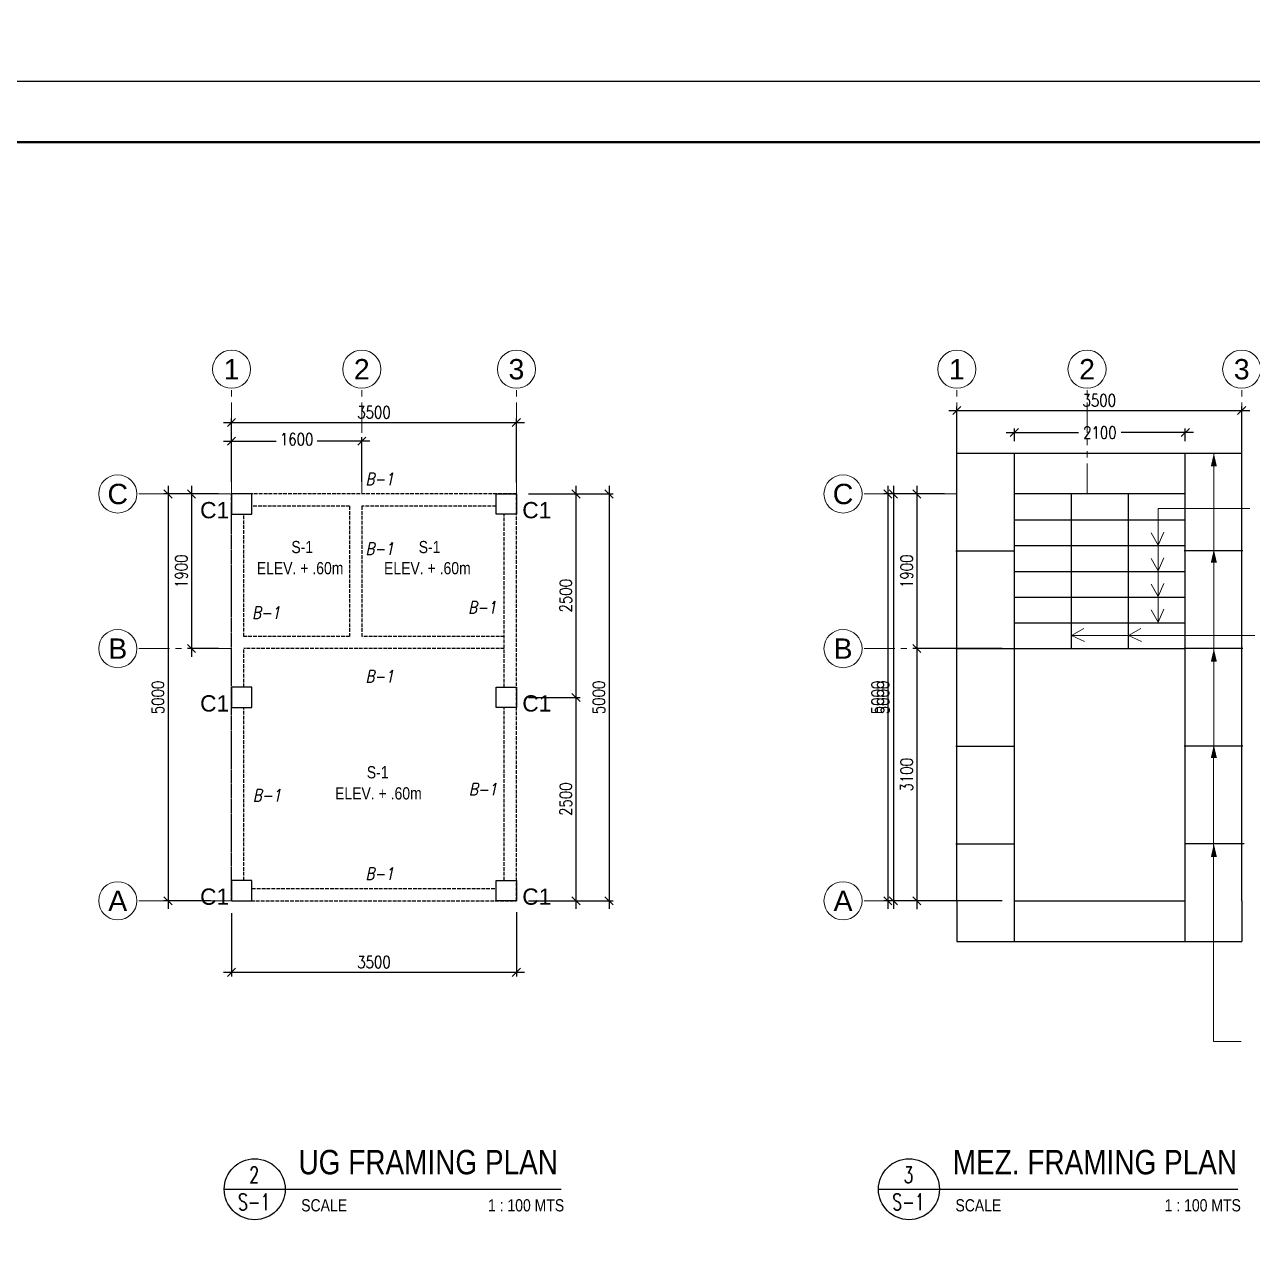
# Model space of a CAD drawing. Header units: millimetres. Extents: x 464829 to 645060, y -219977 to -107206.
# Drawn here: x 612240 to 627323, y -204781 to -189584 of the extents above; entities that cross this region are included whole.
import ezdxf
from ezdxf.enums import TextEntityAlignment as Align

# ---------------------------------------------------------------- set-up
doc = ezdxf.new("R2010")
doc.units = ezdxf.units.MM
doc.header["$LTSCALE"] = 300
doc.header["$MEASUREMENT"] = 0
doc.header["$PDMODE"] = 3
doc.header["$PDSIZE"] = 300
for name, pattern in [('HID', [0.2, 0.15, -0.05]), ('HIDDEN2', [0.1875, 0.125, -0.0625]), ('PHANTOM', [2.5, 1.25, -0.25, 0.25, -0.25, 0.25, -0.25])]:
    doc.linetypes.add(name, pattern=pattern)
doc.layers.get('0').update_dxf_attribs({"color": 9})
doc.layers.get('DEFPOINTS').update_dxf_attribs({"color": 8})
for name, color, linetype in [('2TX-AR', 2, 'Continuous'), ('COLUMN', 6, 'Continuous'), ('FLRING', 252, 'Continuous'), ('ROOF BEAMS', 10, 'Continuous'), ('TRUSS', 3, 'Continuous'), ('wall', 140, 'Continuous')]:
    doc.layers.add(name, color=color, linetype=linetype)
for name, color, linetype, lineweight in [('BORDER', 5, 'Continuous', 50), ('dimensions', 8, 'Continuous', 15), ('grid', 204, 'PHANTOM', 5), ('TB-TXT', 4, 'Continuous', 35), ('TITLE', 3, 'Continuous', 30), ('Wall Footing', 135, 'Continuous', 5)]:
    doc.layers.add(name, color=color, linetype=linetype, lineweight=lineweight)
doc.styles.add('721LT', font='swissl.ttf')
doc.styles.add('ARIAL', font='arial.ttf', dxfattribs={"width": 0.8})
doc.styles.add('DIM', font='romans.shx', dxfattribs={"width": 0.8})
doc.styles.add('mar4', font='ARIALN.TTF')
doc.styles.add('PSM', font='simplex')
doc.styles.get("Standard").update_dxf_attribs({"font": 'romans.shx'})
doc.dimstyles.new('D1', dxfattribs={"dimscale": 50, "dimtxt": 3, "dimasz": 2, "dimexe": 1, "dimexo": 1, "dimgap": 1, "dimtad": 2, "dimdec": 0, "dimdsep": 46, "dimtxsty": 'ARIAL', "dimblk1": 'ARROW_1', "dimblk2": 'ARROW_1', "dimsah": 1, "dimcen": 0, "dimclrd": 7, "dimclre": 7, "dimclrt": 7, "dimadec": 0, "dimazin": 0, "dimtfac": 1, "dimtdec": 0, "dimtix": 1, "dimtofl": 0, "dimtmove": 0, "dimatfit": 3, "dimldrblk": 'ARROW_1', "dimfxl": 1, "dimtvp": 0.833333, "dimtolj": 1, "dimtzin": 0, "dimarcsym": 0})
doc.dimstyles.new('DIM-100', dxfattribs={"dimscale": 100, "dimtxt": 2, "dimasz": 1, "dimexe": 0.5, "dimexo": 1.5, "dimgap": 1, "dimtad": 1, "dimdec": 0, "dimdsep": 46, "dimtxsty": 'PSM', "dimblk1": 'DIMCIR', "dimblk2": 'DIMCIR', "dimsah": 1, "dimcen": 0, "dimdle": 2, "dimclrd": 251, "dimclre": 251, "dimclrt": 2, "dimadec": 0, "dimazin": 0, "dimtfac": 1, "dimtdec": 0, "dimtix": 1, "dimtmove": 2, "dimatfit": 3, "dimldrblk": 'DIMCIR', "dimfxl": 0.5, "dimtvp": 1, "dimtolj": 1, "dimtzin": 0, "dimarcsym": 0})

# ---------------------------------------------------------------- blocks, each defined once
blk = doc.blocks.new('ARROW_1')
at = {"color": 0}
for p, q in [((0, 0), (-1, 0.2)), ((0, 0), (-1, -0.2)), ((-1, 0), (0, 0))]:
    blk.add_line(p, q, dxfattribs=at)
blk = doc.blocks.new('_Oblique')
at = {"color": 0, "linetype": 'ByBlock', "lineweight": -2}
blk.add_line((-0.5, -0.5), (0.5, 0.5), dxfattribs=at)
blk = doc.blocks.new('*D794')
at = {"layer": 'DEFPOINTS', "color": 0, "linetype": 'Continuous', "transparency": 16777216}
for p in [(519788, -159684), (520155, -159640), (520751, -164605)]:
    blk.add_point(p, dxfattribs=at)
at = {"layer": 'DEFPOINTS', "color": 0, "transparency": 16777216}
for p in [(632641, -200851), (634391, -200851), (634391, -201223)]:
    blk.add_point(p, dxfattribs=at)
at = {"layer": 'dimensions', "color": 8, "lineweight": -2, "transparency": 16777216}
for p, q in [((632641, -201001), (632641, -201273)), ((634391, -201001), (634391, -201273)), ((632541, -201223), (634491, -201223))]:
    blk.add_line(p, q, dxfattribs=at)
at = {"layer": 'ROOF BEAMS', "color": 7, "linetype": 'Continuous', "lineweight": -2, "transparency": 16777216}
for p, q in [((520105, -159646), (519739, -159690)), ((520372, -164549), (519800, -159784)), ((520701, -164611), (520334, -164655))]:
    blk.add_line(p, q, dxfattribs=at)
at = {"layer": 'dimensions', "color": 8, "lineweight": -2, "transparency": 16777216, "xscale": 100, "yscale": 100, "zscale": 100, "rotation": 180}
blk.add_blockref('_Oblique', (632641, -201223), dxfattribs=at)
at = {"layer": 'dimensions', "color": 8, "lineweight": -2, "transparency": 16777216, "xscale": 100, "yscale": 100, "zscale": 100}
blk.add_blockref('_Oblique', (634391, -201223), dxfattribs=at)
at = {"layer": 'ROOF BEAMS', "color": 7, "linetype": 'Continuous', "lineweight": -2, "transparency": 16777216, "xscale": 100, "yscale": 100, "zscale": 100}
for p, rotation in [((519788, -159684), 96.84090991491823), ((520384, -164649), 276.8409099149183)]:
    blk.add_blockref('ARROW_1', p, dxfattribs=dict(at, rotation=rotation))
at = {"layer": 'dimensions', "color": 8, "transparency": 16777216, "insert": (633516, -201098), "char_height": 150, "attachment_point": 5, "style": 'DIM'}
blk.add_mtext('\\A1;1750', dxfattribs=at)
at = {"layer": 'ROOF BEAMS', "color": 7, "linetype": 'Continuous', "transparency": 16777216, "insert": (519960, -162181), "char_height": 150, "attachment_point": 5, "rotation": 276.8409, "style": 'ARIAL'}
blk.add_mtext('\\A1;5000', dxfattribs=at)
blk = doc.blocks.new('*D795')
at = {"layer": 'DEFPOINTS', "color": 0, "linetype": 'Continuous', "transparency": 16777216}
for p in [(523568, -158709), (523630, -159223), (520155, -159640)]:
    blk.add_point(p, dxfattribs=at)
at = {"layer": 'DEFPOINTS', "color": 0, "transparency": 16777216}
for p in [(634391, -200851), (636141, -200851), (636141, -201223)]:
    blk.add_point(p, dxfattribs=at)
at = {"layer": 'dimensions', "color": 8, "lineweight": -2, "transparency": 16777216}
for p, q in [((634391, -201001), (634391, -201273)), ((636141, -201001), (636141, -201273)), ((634291, -201223), (636241, -201223))]:
    blk.add_line(p, q, dxfattribs=at)
at = {"layer": 'ROOF BEAMS', "color": 7, "linetype": 'Continuous', "lineweight": -2, "transparency": 16777216}
for p, q in [((520193, -159114), (523469, -158721)), ((523624, -159174), (523562, -158659)), ((520149, -159591), (520087, -159076))]:
    blk.add_line(p, q, dxfattribs=at)
at = {"layer": 'dimensions', "color": 8, "lineweight": -2, "transparency": 16777216, "xscale": 100, "yscale": 100, "zscale": 100, "rotation": 180}
blk.add_blockref('_Oblique', (634391, -201223), dxfattribs=at)
at = {"layer": 'dimensions', "color": 8, "lineweight": -2, "transparency": 16777216, "xscale": 100, "yscale": 100, "zscale": 100}
blk.add_blockref('_Oblique', (636141, -201223), dxfattribs=at)
at = {"layer": 'ROOF BEAMS', "color": 7, "linetype": 'Continuous', "lineweight": -2, "transparency": 16777216, "xscale": 100, "yscale": 100, "zscale": 100}
for p, rotation in [((523568, -158709), 6.840909914917852), ((520093, -159126), 186.8409099149179)]:
    blk.add_blockref('ARROW_1', p, dxfattribs=dict(at, rotation=rotation))
at = {"layer": 'dimensions', "color": 8, "transparency": 16777216, "insert": (635266, -201098), "char_height": 150, "attachment_point": 5, "style": 'DIM'}
blk.add_mtext('\\A1;1750', dxfattribs=at)
at = {"layer": 'ROOF BEAMS', "color": 7, "linetype": 'Continuous', "transparency": 16777216, "insert": (521816, -158791), "char_height": 150, "attachment_point": 5, "rotation": 6.8409, "style": 'ARIAL'}
blk.add_mtext('\\A1;3500', dxfattribs=at)
blk = doc.blocks.new('*D796')
at = {"layer": 'DEFPOINTS', "color": 0, "linetype": 'Continuous', "transparency": 16777216}
for p in [(514256, -161358), (514622, -161314), (515218, -166278), (626500, -194596), (624400, -194851), (626500, -194851)]:
    blk.add_point(p, dxfattribs=at)
at = {"layer": 'ROOF BEAMS', "color": 7, "linetype": 'Continuous', "lineweight": -2, "transparency": 16777216}
for p, q in [((514573, -161320), (514206, -161364)), ((514839, -166223), (514268, -161457)), ((515168, -166284), (514802, -166328))]:
    blk.add_line(p, q, dxfattribs=at)
at = {"layer": 'wall', "color": 8, "linetype": 'Continuous', "lineweight": -2, "transparency": 16777216}
for p, q in [((624300, -194596), (625189, -194596)), ((624400, -194701), (624400, -194546)), ((626600, -194596), (625712, -194596)), ((626500, -194701), (626500, -194546))]:
    blk.add_line(p, q, dxfattribs=at)
at = {"layer": 'ROOF BEAMS', "color": 7, "linetype": 'Continuous', "lineweight": -2, "transparency": 16777216, "xscale": 100, "yscale": 100, "zscale": 100}
for p, rotation in [((514256, -161358), 96.84090991491823), ((514851, -166323), 276.8409099149183)]:
    blk.add_blockref('ARROW_1', p, dxfattribs=dict(at, rotation=rotation))
at = {"layer": 'wall', "color": 8, "linetype": 'Continuous', "lineweight": -2, "transparency": 16777216, "xscale": 100, "yscale": 100, "zscale": 100, "rotation": 180}
blk.add_blockref('_Oblique', (624400, -194596), dxfattribs=at)
at = {"layer": 'wall', "color": 8, "linetype": 'Continuous', "lineweight": -2, "transparency": 16777216, "xscale": 100, "yscale": 100, "zscale": 100}
blk.add_blockref('_Oblique', (626500, -194596), dxfattribs=at)
at = {"layer": 'ROOF BEAMS', "color": 7, "linetype": 'Continuous', "transparency": 16777216, "insert": (514428, -163855), "char_height": 150, "attachment_point": 5, "rotation": 276.8409, "style": 'ARIAL'}
blk.add_mtext('\\A1;5000', dxfattribs=at)
at = {"layer": 'wall', "color": 8, "linetype": 'Continuous', "transparency": 16777216, "insert": (625450, -194596), "char_height": 150, "attachment_point": 5, "style": 'DIM'}
blk.add_mtext('\\A1;2100', dxfattribs=at)
blk = doc.blocks.new('*D797')
at = {"layer": 'DEFPOINTS', "color": 0, "linetype": 'Continuous', "transparency": 16777216}
for p in [(518036, -160383), (518098, -160897), (514622, -161314)]:
    blk.add_point(p, dxfattribs=at)
at = {"layer": 'DEFPOINTS', "color": 0, "transparency": 16777216}
for p in [(627193, -194326), (623693, -195351), (627193, -195361)]:
    blk.add_point(p, dxfattribs=at)
at = {"layer": 'dimensions', "color": 8, "lineweight": -2, "transparency": 16777216}
for p, q in [((623593, -194326), (627293, -194326)), ((623693, -195201), (623693, -194276)), ((627193, -195211), (627193, -194276))]:
    blk.add_line(p, q, dxfattribs=at)
at = {"layer": 'ROOF BEAMS', "color": 7, "linetype": 'Continuous', "lineweight": -2, "transparency": 16777216}
for p, q in [((514660, -160788), (517937, -160394)), ((518092, -160848), (518030, -160333)), ((514617, -161264), (514555, -160750))]:
    blk.add_line(p, q, dxfattribs=at)
at = {"layer": 'dimensions', "color": 8, "lineweight": -2, "transparency": 16777216, "xscale": 100, "yscale": 100, "zscale": 100, "rotation": 180}
blk.add_blockref('_Oblique', (623693, -194326), dxfattribs=at)
at = {"layer": 'dimensions', "color": 8, "lineweight": -2, "transparency": 16777216, "xscale": 100, "yscale": 100, "zscale": 100}
blk.add_blockref('_Oblique', (627193, -194326), dxfattribs=at)
at = {"layer": 'ROOF BEAMS', "color": 7, "linetype": 'Continuous', "lineweight": -2, "transparency": 16777216, "xscale": 100, "yscale": 100, "zscale": 100}
for p, rotation in [((518036, -160383), 6.840909914917852), ((514561, -160799), 186.8409099149179)]:
    blk.add_blockref('ARROW_1', p, dxfattribs=dict(at, rotation=rotation))
at = {"layer": 'dimensions', "color": 8, "transparency": 16777216, "insert": (625443, -194201), "char_height": 150, "attachment_point": 5, "style": 'DIM'}
blk.add_mtext('\\A1;3500', dxfattribs=at)
at = {"layer": 'ROOF BEAMS', "color": 7, "linetype": 'Continuous', "transparency": 16777216, "insert": (516283, -160465), "char_height": 150, "attachment_point": 5, "rotation": 6.8409, "style": 'ARIAL'}
blk.add_mtext('\\A1;3500', dxfattribs=at)
blk = doc.blocks.new('*D798')
at = {"layer": 'DEFPOINTS', "color": 0, "linetype": 'Continuous', "transparency": 16777216}
for p in [(509398, -162895), (509031, -162939), (509993, -167859)]:
    blk.add_point(p, dxfattribs=at)
at = {"layer": 'DEFPOINTS', "color": 0, "transparency": 16777216}
for p in [(623693, -195351), (622844, -200351), (623693, -200351)]:
    blk.add_point(p, dxfattribs=at)
at = {"layer": 'dimensions', "color": 8, "lineweight": -2, "transparency": 16777216}
for p, q in [((622844, -195251), (622844, -200451)), ((623543, -195351), (622794, -195351)), ((623543, -200351), (622794, -200351))]:
    blk.add_line(p, q, dxfattribs=at)
at = {"layer": 'ROOF BEAMS', "color": 7, "linetype": 'Continuous', "lineweight": -2, "transparency": 16777216}
for p, q in [((509348, -162901), (508981, -162945)), ((509615, -167804), (509043, -163038)), ((509944, -167865), (509577, -167909))]:
    blk.add_line(p, q, dxfattribs=at)
at = {"layer": 'dimensions', "color": 8, "lineweight": -2, "transparency": 16777216, "xscale": 100, "yscale": 100, "zscale": 100}
for p, rotation in [((622844, -195351), 90), ((622844, -200351), 270)]:
    blk.add_blockref('_Oblique', p, dxfattribs=dict(at, rotation=rotation))
at = {"layer": 'ROOF BEAMS', "color": 7, "linetype": 'Continuous', "lineweight": -2, "transparency": 16777216, "xscale": 100, "yscale": 100, "zscale": 100}
for p, rotation in [((509031, -162939), 96.84090991491823), ((509627, -167903), 276.8409099149183)]:
    blk.add_blockref('ARROW_1', p, dxfattribs=dict(at, rotation=rotation))
at = {"layer": 'dimensions', "color": 8, "transparency": 16777216, "insert": (622719, -197851), "char_height": 150, "attachment_point": 5, "rotation": 90, "style": 'DIM'}
blk.add_mtext('\\A1;5000', dxfattribs=at)
at = {"layer": 'ROOF BEAMS', "color": 7, "linetype": 'Continuous', "transparency": 16777216, "insert": (509203, -165436), "char_height": 150, "attachment_point": 5, "rotation": 276.8409, "style": 'ARIAL'}
blk.add_mtext('\\A1;5000', dxfattribs=at)
blk = doc.blocks.new('*D843')
at = {"layer": 'DEFPOINTS', "color": 0, "transparency": 16777216}
for p in [(558424, -194473), (554924, -195351), (558424, -195361), (618281, -195351), (618281, -200351), (619419, -200351)]:
    blk.add_point(p, dxfattribs=at)
at = {"layer": 'dimensions', "color": 8, "lineweight": -2, "transparency": 16777216}
for p, q in [((554824, -194473), (558524, -194473)), ((554924, -195201), (554924, -194423)), ((558424, -195211), (558424, -194423)), ((619419, -195251), (619419, -200451)), ((618431, -195351), (619469, -195351)), ((618431, -200351), (619469, -200351))]:
    blk.add_line(p, q, dxfattribs=at)
at = {"layer": 'dimensions', "color": 8, "lineweight": -2, "transparency": 16777216, "xscale": 100, "yscale": 100, "zscale": 100}
for p, rotation in [((554924, -194473), 180), ((619419, -195351), 90), ((619419, -200351), 270)]:
    blk.add_blockref('_Oblique', p, dxfattribs=dict(at, rotation=rotation))
blk.add_blockref('_Oblique', (558424, -194473), dxfattribs=at)
at = {"layer": 'dimensions', "color": 8, "transparency": 16777216, "insert": (556674, -194348), "char_height": 150, "attachment_point": 5, "style": 'DIM'}
blk.add_mtext('\\A1;3500', dxfattribs=at)
at = {"layer": 'dimensions', "color": 8, "transparency": 16777216, "insert": (619294, -197851), "char_height": 150, "attachment_point": 5, "rotation": 90, "style": 'DIM'}
blk.add_mtext('\\A1;5000', dxfattribs=at)
blk = doc.blocks.new('DIMCIR')
for p, q in [((-1.5, 0), (1.5, 0)), ((0, 1.5), (0, -1.5))]:
    blk.add_line(p, q)
at = {"color": 2}
blk.add_circle((0, 0), 0.75, dxfattribs=at)
blk = doc.blocks.new('*D844')
at = {"layer": 'DEFPOINTS', "color": 0, "transparency": 16777216}
for p in [(556524, -194701), (554924, -195351), (556524, -195351), (618281, -195351), (618281, -197851), (619013, -197851)]:
    blk.add_point(p, dxfattribs=at)
at = {"layer": 'dimensions', "color": 8, "lineweight": -2, "transparency": 16777216}
for p, q in [((554924, -195201), (554924, -194651)), ((556524, -195201), (556524, -194651)), ((554824, -194701), (555471, -194701)), ((556624, -194701), (555977, -194701)), ((619013, -195251), (619013, -197951)), ((618431, -195351), (619063, -195351)), ((618431, -197851), (619063, -197851))]:
    blk.add_line(p, q, dxfattribs=at)
at = {"layer": 'dimensions', "color": 8, "lineweight": -2, "transparency": 16777216, "xscale": 100, "yscale": 100, "zscale": 100}
for p, rotation in [((554924, -194701), 180), ((619013, -195351), 90), ((619013, -197851), 270)]:
    blk.add_blockref('_Oblique', p, dxfattribs=dict(at, rotation=rotation))
blk.add_blockref('_Oblique', (556524, -194701), dxfattribs=at)
at = {"layer": 'dimensions', "color": 8, "transparency": 16777216, "insert": (555724, -194678), "char_height": 150, "attachment_point": 5, "style": 'DIM'}
blk.add_mtext('\\A1;1600', dxfattribs=at)
at = {"layer": 'dimensions', "color": 8, "transparency": 16777216, "insert": (618888, -196601), "char_height": 150, "attachment_point": 5, "rotation": 90, "style": 'DIM'}
blk.add_mtext('\\A1;2500', dxfattribs=at)
blk = doc.blocks.new('*D847')
at = {"layer": 'DEFPOINTS', "color": 0, "transparency": 16777216}
for p in [(554911, -195351), (554255, -200351), (554924, -200351), (614781, -200351), (618281, -200341), (618281, -201229)]:
    blk.add_point(p, dxfattribs=at)
at = {"layer": 'dimensions', "color": 8, "lineweight": -2, "transparency": 16777216}
for p, q in [((554255, -195251), (554255, -200451)), ((554761, -195351), (554205, -195351)), ((554774, -200351), (554205, -200351)), ((614781, -200501), (614781, -201279)), ((618281, -200491), (618281, -201279)), ((614681, -201229), (618381, -201229))]:
    blk.add_line(p, q, dxfattribs=at)
at = {"layer": 'dimensions', "color": 8, "lineweight": -2, "transparency": 16777216, "xscale": 100, "yscale": 100, "zscale": 100}
for p, rotation in [((554255, -195351), 90), ((554255, -200351), 270), ((614781, -201229), 180)]:
    blk.add_blockref('_Oblique', p, dxfattribs=dict(at, rotation=rotation))
blk.add_blockref('_Oblique', (618281, -201229), dxfattribs=at)
at = {"layer": 'dimensions', "color": 8, "transparency": 16777216, "insert": (554130, -197851), "char_height": 150, "attachment_point": 5, "rotation": 90, "style": 'DIM'}
blk.add_mtext('\\A1;5000', dxfattribs=at)
at = {"layer": 'dimensions', "color": 8, "transparency": 16777216, "insert": (616531, -201104), "char_height": 150, "attachment_point": 5, "style": 'DIM'}
blk.add_mtext('\\A1;3500', dxfattribs=at)
blk = doc.blocks.new('*D839')
at = {"layer": 'DEFPOINTS', "color": 0, "transparency": 16777216}
for p in [(618281, -194473), (614781, -195351), (618281, -195361)]:
    blk.add_point(p, dxfattribs=at)
at = {"layer": 'dimensions', "color": 8, "lineweight": -2, "transparency": 16777216}
for p, q in [((614681, -194473), (618381, -194473)), ((614781, -195201), (614781, -194423)), ((618281, -195211), (618281, -194423))]:
    blk.add_line(p, q, dxfattribs=at)
at = {"layer": 'dimensions', "color": 8, "lineweight": -2, "transparency": 16777216, "xscale": 100, "yscale": 100, "zscale": 100, "rotation": 180}
blk.add_blockref('_Oblique', (614781, -194473), dxfattribs=at)
at = {"layer": 'dimensions', "color": 8, "lineweight": -2, "transparency": 16777216, "xscale": 100, "yscale": 100, "zscale": 100}
blk.add_blockref('_Oblique', (618281, -194473), dxfattribs=at)
at = {"layer": 'dimensions', "color": 8, "transparency": 16777216, "insert": (616531, -194348), "char_height": 150, "attachment_point": 5, "style": 'DIM'}
blk.add_mtext('\\A1;3500', dxfattribs=at)
blk = doc.blocks.new('*D840')
at = {"layer": 'DEFPOINTS', "color": 0, "transparency": 16777216}
for p in [(616381, -194701), (614781, -195351), (616381, -195351)]:
    blk.add_point(p, dxfattribs=at)
at = {"layer": 'dimensions', "color": 8, "lineweight": -2, "transparency": 16777216}
for p, q in [((614781, -195201), (614781, -194651)), ((616381, -195201), (616381, -194651)), ((614681, -194701), (615329, -194701)), ((616481, -194701), (615834, -194701))]:
    blk.add_line(p, q, dxfattribs=at)
at = {"layer": 'dimensions', "color": 8, "lineweight": -2, "transparency": 16777216, "xscale": 100, "yscale": 100, "zscale": 100, "rotation": 180}
blk.add_blockref('_Oblique', (614781, -194701), dxfattribs=at)
at = {"layer": 'dimensions', "color": 8, "lineweight": -2, "transparency": 16777216, "xscale": 100, "yscale": 100, "zscale": 100}
blk.add_blockref('_Oblique', (616381, -194701), dxfattribs=at)
at = {"layer": 'dimensions', "color": 8, "transparency": 16777216, "insert": (615581, -194678), "char_height": 150, "attachment_point": 5, "style": 'DIM'}
blk.add_mtext('\\A1;1600', dxfattribs=at)
blk = doc.blocks.new('*D841')
at = {"layer": 'DEFPOINTS', "color": 0, "transparency": 16777216}
for p in [(614771, -195351), (614290, -197251), (614771, -197251)]:
    blk.add_point(p, dxfattribs=at)
at = {"layer": 'dimensions', "color": 8, "lineweight": -2, "transparency": 16777216}
for p, q in [((614290, -195251), (614290, -197351)), ((614621, -195351), (614240, -195351)), ((614621, -197251), (614240, -197251))]:
    blk.add_line(p, q, dxfattribs=at)
at = {"layer": 'dimensions', "color": 8, "lineweight": -2, "transparency": 16777216, "xscale": 100, "yscale": 100, "zscale": 100}
for p, rotation in [((614290, -195351), 90), ((614290, -197251), 270)]:
    blk.add_blockref('_Oblique', p, dxfattribs=dict(at, rotation=rotation))
at = {"layer": 'dimensions', "color": 8, "transparency": 16777216, "insert": (614165, -196301), "char_height": 150, "attachment_point": 5, "rotation": 90, "style": 'DIM'}
blk.add_mtext('\\A1;1900', dxfattribs=at)
blk = doc.blocks.new('*D842')
at = {"layer": 'DEFPOINTS', "color": 0, "transparency": 16777216}
for p in [(614657, -195351), (614001, -200351), (614671, -200351)]:
    blk.add_point(p, dxfattribs=at)
at = {"layer": 'dimensions', "color": 8, "lineweight": -2, "transparency": 16777216}
for p, q in [((614001, -195251), (614001, -200451)), ((614507, -195351), (613951, -195351)), ((614521, -200351), (613951, -200351))]:
    blk.add_line(p, q, dxfattribs=at)
at = {"layer": 'dimensions', "color": 8, "lineweight": -2, "transparency": 16777216, "xscale": 100, "yscale": 100, "zscale": 100}
for p, rotation in [((614001, -195351), 90), ((614001, -200351), 270)]:
    blk.add_blockref('_Oblique', p, dxfattribs=dict(at, rotation=rotation))
at = {"layer": 'dimensions', "color": 8, "transparency": 16777216, "insert": (613876, -197851), "char_height": 150, "attachment_point": 5, "rotation": 90, "style": 'DIM'}
blk.add_mtext('\\A1;5000', dxfattribs=at)
blk = doc.blocks.new('*D845')
at = {"layer": 'DEFPOINTS', "color": 0, "transparency": 16777216}
for p in [(618281, -197851), (618281, -200351), (619013, -200351)]:
    blk.add_point(p, dxfattribs=at)
at = {"layer": 'dimensions', "color": 8, "lineweight": -2, "transparency": 16777216}
for p, q in [((618431, -197851), (619063, -197851)), ((619013, -197751), (619013, -200451)), ((618431, -200351), (619063, -200351))]:
    blk.add_line(p, q, dxfattribs=at)
at = {"layer": 'dimensions', "color": 8, "lineweight": -2, "transparency": 16777216, "xscale": 100, "yscale": 100, "zscale": 100}
for p, rotation in [((619013, -197851), 90), ((619013, -200351), 270)]:
    blk.add_blockref('_Oblique', p, dxfattribs=dict(at, rotation=rotation))
at = {"layer": 'dimensions', "color": 8, "transparency": 16777216, "insert": (618888, -199101), "char_height": 150, "attachment_point": 5, "rotation": 90, "style": 'DIM'}
blk.add_mtext('\\A1;2500', dxfattribs=at)
blk = doc.blocks.new('*D789')
at = {"layer": 'DEFPOINTS', "color": 0, "transparency": 16777216}
for p in [(623683, -195351), (623202, -197251), (623683, -197251)]:
    blk.add_point(p, dxfattribs=at)
at = {"layer": 'dimensions', "color": 8, "lineweight": -2, "transparency": 16777216}
for p, q in [((623202, -195251), (623202, -197351)), ((623533, -195351), (623152, -195351)), ((623533, -197251), (623152, -197251))]:
    blk.add_line(p, q, dxfattribs=at)
at = {"layer": 'dimensions', "color": 8, "lineweight": -2, "transparency": 16777216, "xscale": 100, "yscale": 100, "zscale": 100}
for p, rotation in [((623202, -195351), 90), ((623202, -197251), 270)]:
    blk.add_blockref('_Oblique', p, dxfattribs=dict(at, rotation=rotation))
at = {"layer": 'dimensions', "color": 8, "transparency": 16777216, "insert": (623077, -196301), "char_height": 150, "attachment_point": 5, "rotation": 90, "style": 'DIM'}
blk.add_mtext('\\A1;1900', dxfattribs=at)
blk = doc.blocks.new('*D790')
at = {"layer": 'DEFPOINTS', "color": 0, "transparency": 16777216}
for p in [(623569, -195351), (622913, -200351), (623583, -200351)]:
    blk.add_point(p, dxfattribs=at)
at = {"layer": 'dimensions', "color": 8, "lineweight": -2, "transparency": 16777216}
for p, q in [((622913, -195251), (622913, -200451)), ((623419, -195351), (622863, -195351)), ((623433, -200351), (622863, -200351))]:
    blk.add_line(p, q, dxfattribs=at)
at = {"layer": 'dimensions', "color": 8, "lineweight": -2, "transparency": 16777216, "xscale": 100, "yscale": 100, "zscale": 100}
for p, rotation in [((622913, -195351), 90), ((622913, -200351), 270)]:
    blk.add_blockref('_Oblique', p, dxfattribs=dict(at, rotation=rotation))
at = {"layer": 'dimensions', "color": 8, "transparency": 16777216, "insert": (622788, -197851), "char_height": 150, "attachment_point": 5, "rotation": 90, "style": 'DIM'}
blk.add_mtext('\\A1;5000', dxfattribs=at)
blk = doc.blocks.new('*D791')
at = {"layer": 'DEFPOINTS', "color": 0, "linetype": 'Continuous', "transparency": 16777216}
for p in [(624400, -197251), (623202, -200352), (624400, -200352)]:
    blk.add_point(p, dxfattribs=at)
at = {"layer": 'TRUSS', "color": 8, "linetype": 'Continuous', "lineweight": -2, "transparency": 16777216}
for p, q in [((623202, -197151), (623202, -200452)), ((624250, -197251), (623152, -197251)), ((624250, -200352), (623152, -200352))]:
    blk.add_line(p, q, dxfattribs=at)
at = {"layer": 'TRUSS', "color": 8, "linetype": 'Continuous', "lineweight": -2, "transparency": 16777216, "xscale": 100, "yscale": 100, "zscale": 100}
for p, rotation in [((623202, -197251), 90), ((623202, -200352), 270)]:
    blk.add_blockref('_Oblique', p, dxfattribs=dict(at, rotation=rotation))
at = {"layer": 'TRUSS', "color": 8, "linetype": 'Continuous', "transparency": 16777216, "insert": (623077, -198801), "char_height": 150, "attachment_point": 5, "rotation": 90, "style": 'DIM'}
blk.add_mtext('\\A1;3100', dxfattribs=at)

msp = doc.modelspace()

# ---------------------------------------------------------------- linework, layer by layer
at = {"layer": 'BORDER'}
msp.add_lwpolyline([(604009.7, -191027), (644309.7, -191027), (644309.7, -219227), (604009.7, -219227)], close=True, dxfattribs=at)
at = {"layer": 'COLUMN', "linetype": 'Continuous'}
for points in [[(614781.5, -195600.9), (615031.5, -195600.9), (615031.5, -195350.9), (614781.5, -195350.9)], [(618281.5, -195600.9), (618031.5, -195600.9), (618031.5, -195350.9), (618281.5, -195350.9)], [(614781.5, -197975.8), (615031.5, -197975.8), (615031.5, -197725.8), (614781.5, -197725.8)], [(618281.5, -197975.8), (618031.5, -197975.8), (618031.5, -197725.8), (618281.5, -197725.8)], [(614781.5, -200350.7), (615031.5, -200350.7), (615031.5, -200100.7), (614781.5, -200100.7)], [(618281.5, -200350.7), (618031.5, -200350.7), (618031.5, -200100.7), (618281.5, -200100.7)]]:
    msp.add_lwpolyline(points, close=True, dxfattribs=at)
at = {"layer": 'DEFPOINTS'}
msp.add_lwpolyline([(603009.7, -190277), (645059.7, -190277), (645059.7, -219977), (603009.7, -219977)], close=True, dxfattribs=at)
at = {"layer": 'dimensions'}
for p, q in [((626847.1, -202081.3), (626850.7, -194851.2)), ((626166, -195531.3), (626166, -196928.2)), ((626166, -195531.3), (627293.7, -195531.3)), ((627353.4, -197091.1), (625100, -197091.1)), ((626847.1, -202081.3), (627188.1, -202081.3))]:
    msp.add_line(p, q, dxfattribs=at)
at = {"layer": 'dimensions', "color": 8}
for points in [[(626237.7, -195821.3), (626166, -195981.8), (626080.6, -195828.1)], [(626237.7, -196136.7), (626166, -196297.2), (626080.6, -196143.6)], [(626237.7, -196452.2), (626166, -196612.7), (626080.6, -196459)], [(626237.7, -196767.6), (626166, -196928.2), (626080.6, -196774.5)], [(625260.5, -197162.9), (625100, -197091.1), (625253.7, -197005.8)], [(625960.8, -197162.9), (625800.3, -197091.1), (625953.9, -197005.8)]]:
    msp.add_lwpolyline(points, dxfattribs=at)
for points in [[(626887.8, -195011.8), (626850.7, -194851.2), (626813.6, -195011.8)], [(626887.8, -196194.2), (626850.7, -196033.6), (626813.6, -196194.2)], [(626887.8, -197411.8), (626850.7, -197251.2), (626813.6, -197411.8)], [(626887.8, -198594.2), (626850.7, -198433.6), (626813.6, -198594.2)], [(626887.8, -199811.8), (626850.7, -199651.2), (626813.6, -199811.8)]]:
    msp.add_solid(points, dxfattribs=at)
at = {"layer": 'FLRING', "linetype": 'Continuous'}
for p, q in [((625100.3, -197251.2), (625100.3, -195350.9)), ((625800.3, -197251.2), (625800.3, -195350.9)), ((624400.3, -195667.6), (626500.3, -195667.6)), ((624400.3, -195984.6), (626500.3, -195984.6)), ((624400.3, -196301.6), (626500.3, -196301.6)), ((624400.3, -196618.6), (626500.3, -196618.6)), ((624400.3, -196935.6), (626500.3, -196935.6))]:
    msp.add_line(p, q, dxfattribs=at)
at = {"layer": 'grid'}
for p, q in [((614781.5, -195350.9), (614781.5, -194052)), ((616381.3, -195350.9), (616381.3, -194052)), ((618281.5, -195350.9), (618281.5, -194052)), ((623693.2, -195350.9), (623693.2, -194052)), ((625293, -195350.9), (625293, -194052)), ((627193.2, -195350.9), (627193.2, -194052)), ((614767.6, -195350.9), (613617.3, -195350.9)), ((623679.3, -195350.9), (622529, -195350.9)), ((614767.6, -197251.2), (613617.3, -197251.2)), ((623679.3, -197251.2), (622529, -197251.2)), ((614767.6, -200350.7), (613617.3, -200350.7)), ((623679.3, -200350.7), (622529, -200350.7))]:
    msp.add_line(p, q, dxfattribs=at)
at = {"layer": 'grid', "color": 8, "linetype": 'Continuous'}
for centre in [(614781.5, -193817.6), (616381.3, -193817.6), (618281.5, -193817.6), (623693.2, -193817.6), (625293, -193817.6), (627193.2, -193817.6), (613382.9, -195350.9), (622294.6, -195350.9), (613382.9, -197251.2), (622294.6, -197251.2), (613382.9, -200350.7), (622294.6, -200350.7)]:
    msp.add_circle(centre, 234.4, dxfattribs=at)
at = {"layer": 'ROOF BEAMS', "color": 5, "linetype": 'HID'}
for p, q in [((614781.5, -200350.7), (614781.5, -195350.9)), ((618281.5, -195350.9), (614781.5, -195350.9)), ((614781.5, -200350.7), (614781.5, -195350.9)), ((618281.5, -200350.7), (618281.5, -195350.9)), ((614781.5, -200340.7), (614781.5, -195450.9)), ((616231.3, -195500.9), (615031.5, -195500.9)), ((616231.3, -195500.9), (616231.3, -197101.2)), ((618031.5, -195500.9), (616381.3, -195500.9)), ((616381.3, -195500.9), (616381.3, -197101.2)), ((614931.5, -197101.2), (614931.5, -195600.9)), ((618131.5, -197725.8), (618131.5, -195600.9)), ((616231.3, -197101.2), (614931.5, -197101.2)), ((618131.5, -197101.2), (616381.3, -197101.2)), ((618131.5, -197251.2), (614931.5, -197251.2)), ((614931.5, -197725.8), (614931.5, -197251.2)), ((614931.5, -200100.7), (614931.5, -197975.8)), ((618131.5, -200100.7), (618131.5, -197975.8)), ((615031.5, -200200.7), (618031.5, -200200.7)), ((614781.5, -200350.7), (618281.5, -200350.7))]:
    msp.add_line(p, q, dxfattribs=at)
at = {"layer": 'TITLE'}
for p, q in [((614691.2, -203895.1), (618832, -203895.1)), ((622730, -203895.1), (627146.4, -203895.1))]:
    msp.add_line(p, q, dxfattribs=at)
for centre in [(615065.8, -203895.1), (623104.6, -203895.1)]:
    msp.add_circle(centre, 374.6, dxfattribs=at)
at = {"layer": 'TRUSS', "linetype": 'Continuous'}
for p, q in [((623693.2, -194851.2), (627193.2, -194851.2)), ((623693.2, -195350.9), (623693.2, -194851.2)), ((624400.3, -200851.2), (624400.3, -194851.2)), ((626500.3, -200851.2), (626500.3, -194851.2)), ((627193.2, -195350.9), (627193.2, -194851.2)), ((623693.2, -200340.7), (623693.2, -195350.9)), ((626500.3, -195350.9), (624400.3, -195350.9)), ((627193.2, -200350.7), (627193.2, -195350.9)), ((623679.3, -196051.2), (624400.3, -196051.2)), ((627207.1, -196051.2), (626486.2, -196051.2)), ((623679.3, -197251.2), (623693.2, -197251.2)), ((623679.3, -197251.2), (624400.3, -197251.2)), ((624400.3, -197251.2), (626500.3, -197251.2)), ((627207.1, -197251.2), (626486.2, -197251.2)), ((623679.3, -198451.2), (624400.3, -198451.2)), ((627207.1, -198451.2), (626486.2, -198451.2)), ((623679.3, -199651.2), (624400.3, -199651.2)), ((627221.2, -199651.2), (626500.3, -199651.2)), ((623693.2, -200350.7), (623693.2, -200851.2)), ((624400.3, -200350.7), (626500.3, -200350.7)), ((627193.2, -200350.7), (627193.2, -200851.2)), ((623693.2, -200851.2), (627193.2, -200851.2))]:
    msp.add_line(p, q, dxfattribs=at)
at = {"layer": 'wall', "linetype": 'Continuous'}
msp.add_line((623693.2, -200340.7), (623693.2, -195450.9), dxfattribs=at)

# ---------------------------------------------------------------- texts
at = {"layer": '2TX-AR', "style": 'mar4'}
for s, p in [('S-1', (615516.3, -196078)), ('S-1', (617080.7, -196078)), ('ELEV. + .60m', (615090.5, -196337.6)), ('ELEV. + .60m', (616654.8, -196337.6)), ('S-1', (616442.9, -198845.9)), ('ELEV. + .60m', (616052.9, -199105.4))]:
    msp.add_text(s, height=150, dxfattribs=at).set_placement(p)
at = {"layer": 'grid', "style": 'ARIAL'}
for tag, p in [('1', (614781.5, -193817.6)), ('2', (616381.3, -193817.6)), ('3', (618281.5, -193817.6)), ('1', (623693.2, -193817.6)), ('2', (625293, -193817.6)), ('3', (627193.2, -193817.6)), ('C', (613382.9, -195350.9)), ('C', (622294.6, -195350.9)), ('B', (613382.9, -197251.2)), ('B', (622294.6, -197251.2)), ('A', (613382.9, -200350.7)), ('A', (622294.6, -200350.7))]:
    msp.add_attdef(tag, text='', height=250, dxfattribs=at).set_placement(p, align=Align.MIDDLE_CENTER)
at = {"layer": 'ROOF BEAMS', "linetype": 'Continuous', "oblique": 12, "width": 0.8}
for p in [(616427, -195241.4), (616427, -196098.8), (615032.7, -196883.9), (617687.7, -196819.5), (616427, -197666.3), (617698.5, -199053.2), (615043.4, -199128.4), (616427, -200091.2)]:
    msp.add_text('B-1', height=150, dxfattribs=at).set_placement(p)
at = {"layer": 'TB-TXT', "linetype": 'ByBlock', "style": 'mar4'}
for s, p in [('UG FRAMING PLAN', (615603.6, -203712)), ('MEZ. FRAMING PLAN', (623642.4, -203712))]:
    msp.add_text(s, height=300, dxfattribs=at).set_placement(p)
at = {"layer": 'TB-TXT', "style": 'PSM', "width": 0.7}
for s, p in [('2', (615059.5, -203718.6)), ('3', (623098.3, -203718.6)), ('S-1', (615059.5, -204050.5)), ('S-1', (623098.3, -204050.5))]:
    msp.add_text(s, height=200, dxfattribs=at).set_placement(p, align=Align.MIDDLE)
at = {"layer": 'TB-TXT', "style": 'mar4'}
for s, p in [('SCALE', (615637, -204167.6)), ('1 : 100 MTS', (617932, -204167.6)), ('SCALE', (623675.8, -204167.6)), ('1 : 100 MTS', (626246.5, -204167.6))]:
    msp.add_text(s, height=150, dxfattribs=at).set_placement(p)
at = {"layer": 'Wall Footing', "linetype": 'HIDDEN2', "lineweight": -3, "ltscale": 2, "style": '721LT'}
for p in [(614573.3, -195649.6), (618531.8, -195649.6), (614573.3, -198024.5), (618531.8, -198024.5), (614573.3, -200399.4), (618531.8, -200399.4)]:
    msp.add_text('C1', height=200, dxfattribs=at).set_placement(p, align=Align.CENTER)

# ---------------------------------------------------------------- dimensions: what is measured, and where the dimension line sits
at = {"layer": 'dimensions'}
for base, p1, p2, picture, middle in [((636141.3, -201222.8), (634391.3, -200851.2), (636141.3, -200851.2), '*D795', (635266.3, -201097.8)), ((634391.3, -201222.8), (632641.4, -200851.2), (634391.3, -200851.2), '*D794', (633516.3, -201097.8)), ((627193.2, -194326.2), (623693.2, -195350.9), (627193.2, -195360.6), '*D797', (625443.2, -194201.2)), ((558424.4, -194473), (554924.4, -195350.9), (558424.4, -195360.6), '*D843', (556674.4, -194348)), ((618281.5, -194473), (614781.5, -195350.9), (618281.5, -195360.6), '*D839', (616531.5, -194348)), ((618281.5, -201228.5), (614781.5, -200350.7), (618281.5, -200340.9), '*D847', (616531.5, -201103.5))]:
    dim = msp.add_linear_dim(base=base, p1=p1, p2=p2, dimstyle='DIM-100', override={"dimtxt": 1.5, "dimgap": 0.5, "dimtxsty": 'DIM', "dimblk1": 'Oblique', "dimblk2": 'Oblique', "dimdle": 1, "dimclrd": 8, "dimclre": 8, "dimclrt": 8}, dxfattribs=at)
    dim.commit()
    dim.dimension.update_dxf_attribs({"geometry": picture, "text_midpoint": middle})
for base, p1, p2, picture, middle in [((619419.4, -200350.7), (618281.5, -195350.9), (618281.5, -200350.7), '*D843', (619294.4, -197850.8)), ((619013.1, -197850.8), (618281.5, -195350.9), (618281.5, -197850.8), '*D844', (618888.1, -196600.8)), ((554254.7, -200350.7), (554910.5, -195350.9), (554924.4, -200350.7), '*D847', (554129.7, -197850.8)), ((614001.4, -200350.7), (614657.2, -195350.9), (614671.1, -200350.7), '*D842', (613876.4, -197850.8)), ((614290.4, -197251.2), (614771.1, -195350.9), (614771.1, -197251.2), '*D841', (614165.4, -196301.1)), ((622913.1, -200350.7), (623568.9, -195350.9), (623582.8, -200350.7), '*D790', (622788.1, -197850.8)), ((623202.1, -197251.2), (623682.8, -195350.9), (623682.8, -197251.2), '*D789', (623077.1, -196301.1)), ((619013.1, -200350.7), (618281.5, -197850.8), (618281.5, -200350.7), '*D845', (618888.1, -199100.7))]:
    dim = msp.add_linear_dim(base=base, p1=p1, p2=p2, angle=90, dimstyle='DIM-100', override={"dimtxt": 1.5, "dimgap": 0.5, "dimtxsty": 'DIM', "dimblk1": 'Oblique', "dimblk2": 'Oblique', "dimdle": 1, "dimclrd": 8, "dimclre": 8, "dimclrt": 8}, dxfattribs=at)
    dim.commit()
    dim.dimension.update_dxf_attribs({"geometry": picture, "text_midpoint": middle})
for base, p1, p2, picture, middle in [((556524.2, -194701.4), (554924.4, -195350.9), (556524.2, -195350.9), '*D844', (555724.3, -194677.8)), ((616381.3, -194701.4), (614781.5, -195350.9), (616381.3, -195350.9), '*D840', (615581.4, -194677.8))]:
    dim = msp.add_linear_dim(base=base, p1=p1, p2=p2, dimstyle='DIM-100', override={"dimtxt": 1.5, "dimgap": 0.5, "dimtxsty": 'DIM', "dimblk1": 'Oblique', "dimblk2": 'Oblique', "dimdle": 1, "dimclrd": 8, "dimclre": 8, "dimclrt": 8}, dxfattribs=at)
    dim.commit()
    dim.dimension.update_dxf_attribs({"geometry": picture, "text_midpoint": middle, "dimtype": 160})
at = {"layer": 'ROOF BEAMS', "linetype": 'Continuous'}
for p1, p2, distance, picture, middle in [((520155, -159640.2), (523630.1, -159223.3), 518.3, '*D795', (521815.7, -158791.4)), ((520750.6, -164604.6), (520155, -159640.2), 369.4, '*D794', (519960.3, -162181.5)), ((514622.5, -161314.1), (518097.6, -160897.2), 518.3, '*D797', (516283.2, -160465.3)), ((515218, -166278.5), (514622.5, -161314.1), 369.4, '*D796', (514427.8, -163855.4)), ((509993.3, -167859.3), (509397.8, -162894.8), 369.4, '*D798', (509203.1, -165436.1))]:
    dim = msp.add_aligned_dim(p1=p1, p2=p2, distance=distance, dimstyle='D1', dxfattribs=at)
    dim.commit()
    dim.dimension.update_dxf_attribs({"geometry": picture, "text_midpoint": middle})
at = {"layer": 'TRUSS', "linetype": 'Continuous'}
dim = msp.add_linear_dim(base=(623202.0943, -200351.6678), p1=(624400.2531, -197251.2219), p2=(624400.2531, -200351.6678), angle=90, dimstyle='DIM-100', override={"dimtxt": 1.5, "dimgap": 0.5, "dimtxsty": 'DIM', "dimblk1": 'Oblique', "dimblk2": 'Oblique', "dimdle": 1, "dimclrd": 8, "dimclre": 8, "dimclrt": 8}, dxfattribs=at)
dim.commit()
dim.dimension.update_dxf_attribs({"geometry": '*D791', "text_midpoint": (623077.0943, -198801.4449)})
at = {"layer": 'wall', "linetype": 'Continuous'}
dim = msp.add_linear_dim(base=(626500.3, -194595.8), p1=(624400.3, -194851.2), p2=(626500.3, -194851.2), dimstyle='DIM-100', override={"dimtxt": 1.5, "dimgap": 0.5, "dimtxsty": 'DIM', "dimblk1": 'Oblique', "dimblk2": 'Oblique', "dimdle": 1, "dimclrd": 8, "dimclre": 8, "dimclrt": 8}, dxfattribs=at)
dim.commit()
dim.dimension.update_dxf_attribs({"geometry": '*D796', "text_midpoint": (625450.3, -194595.8), "dimtype": 160})

doc.saveas('drawing.dxf')
